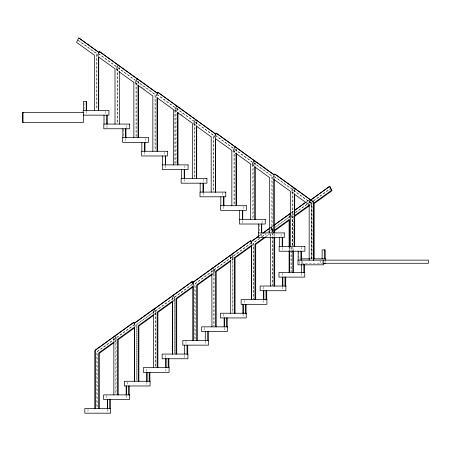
<?xml version="1.0" encoding="UTF-8"?>
<svg xmlns="http://www.w3.org/2000/svg" width="451" height="451" viewBox="0 0 451 451"><rect width="100%" height="100%" fill="white"/><g stroke="black" fill="none" stroke-linecap="round" stroke-linejoin="round"><path stroke-width="0.34" stroke-dasharray="2.25 1.69" d="M116.104 69.493L116.386 68.902M116.837 68.823L116.64 69.234L118.884 70.852M135.215 82.871L135.069 83.176L137.29 84.782M174.706 110.083L174.56 110.388L176.781 111.995M175.202 109.903L177.373 111.673M233.218 150.544L232.896 151.209L235.123 152.816M233.663 150.465L233.466 150.876L236.273 152.9M252.041 164.514L251.895 164.818L254.122 166.425M272.545 178.427L272.692 178.122M115.106 338.526L96.841 351.718L96.841 407.789M116.82 337.286L134.522 324.506M114.949 338.938L97.247 351.718L97.247 407.789M116.662 337.703L133.789 325.329M154.603 311.314L136.332 324.506L136.332 380.576M259.387 235.608L261.659 233.968M270.425 227.749L272.697 226.109M291.543 212.5L293.815 210.859M306.889 201.417L309.166 199.776M173.026 298.117L155.33 310.897L155.33 366.967M174.74 296.882L193.011 283.685M259.229 235.879L262.054 233.844M270.335 227.975L272.59 226.346M291.431 212.737L293.686 211.107M306.663 201.738L308.918 200.109L310.762 203.976M173.438 298.117L155.736 310.897L155.736 366.967M192.278 284.508L174.576 297.294L174.576 353.364M114.362 341.666L116.6 340.048L116.234 339.27M231.938 256.884L194.821 283.685L194.821 339.056M233.652 255.644L251.348 242.863M231.775 257.295L195.227 283.685L195.227 339.056M233.488 256.061L250.615 243.687M114.396 342.388L116.617 340.787M154.411 314.048L156.097 312.831L155.279 311.122M172.851 300.845L175.095 299.227L174.898 298.816M259.438 238.331L253.158 242.863L253.158 298.934M261.721 236.679L265.718 233.793M268.001 232.141L270.284 230.495M270.859 230.083L271.998 229.255M275.014 227.197L289.858 216.474M291.572 215.24L294.993 212.765M295.568 212.353L307.554 203.694M308.129 203.277L309.843 202.042M259.849 238.331L253.569 242.863L253.569 298.934M262.132 236.679L266.129 233.793M268.413 232.141L270.126 230.906M270.696 230.495L272.41 229.255M273.706 228.431L289.694 216.886M294.836 213.176L291.408 215.651L292.49 217.918L291.38 218.724M295.405 212.765L307.965 203.694M308.535 203.277L310.249 202.042M154.439 314.775L156.108 313.569M172.885 301.567L175.106 299.966M212.342 273.633L214.586 272.009L213.289 269.303M231.752 259.618L233.432 258.406M313.36 200.808L330.493 188.433M313.772 200.808L330.899 188.433M212.934 273.954L214.597 272.748M231.78 260.345L233.443 259.139M251.731 245.936L252.842 245.135L252.526 244.47M265.075 236.86L268.999 234.024M271.243 232.406L272.923 231.188M293.945 216.125L292.823 216.931L292.823 250.649M266.265 236.747L270.16 233.934M310.22 205.115L311.331 204.314L309.707 200.909M309.736 258.812L312.509 258.812M323.299 263.508L299.633 263.508L299.633 258.812M274.039 176.155L291.741 188.941M293.454 190.175L311.726 203.373L311.726 259.443M274.772 176.978L291.904 189.352M293.612 190.587L311.314 203.373L311.314 259.443M253.964 162.963L272.229 176.155L272.229 232.226M215.55 135.334L233.252 148.12M234.96 149.354L252.092 161.723M252.983 162.552L271.823 176.155L271.823 232.226M215.138 135.334L232.84 148.12M234.554 149.354L252.825 162.552M273.114 178.089L274.236 178.9M291.96 191.698L294.199 193.316M157.213 94.513L174.909 107.299M176.623 108.533L193.755 120.902M195.469 122.142L213.74 135.334M156.801 94.513L174.503 107.299M176.217 108.533L213.334 135.334L213.334 191.404M291.391 192.03L293.612 193.637M252.464 164.48L255.272 166.504M137.132 81.321L155.403 94.513L155.403 150.583M98.724 53.692L116.42 66.477M118.134 67.712L135.261 80.081M136.151 80.909L154.992 94.513L154.992 150.583M98.312 53.692L116.014 66.477M117.722 67.712L135.993 80.909M180.738 114.103L182.982 115.721M193.975 123.659L196.219 125.282M78.643 40.5L96.914 53.692L96.914 109.063M77.662 40.083L96.503 53.692L96.503 109.063M193.406 123.997L195.633 125.603M135.638 82.837L137.882 84.461M140.684 86.485L142.928 88.103M143.486 88.509L145.171 89.721M97.799 55.625L98.921 56.437M116.07 69.567L118.292 71.173M309.313 200.075L309.482 200.436M291.369 216.424L291.921 217.585M271.327 226.988L272.951 230.393M271.079 227.327L272.866 231.064M213.791 269.489L214.839 271.682M156.125 312.036L155.578 310.897L136.738 324.506L136.738 380.576M135.869 326.473L136.016 326.778M325.391 260.825L325.391 262.166M322.211 260.825L322.211 263.508M320.565 260.813L320.565 264.162M312.058 202.042L312.058 258.812M311.647 202.042L311.647 258.812M309.916 200.537L309.916 204.049M309.826 200.763L309.826 204.258M302.807 260.825L302.807 263.508M301.725 247.204L301.725 250.559M301.561 273.092L301.561 277.111M301.161 260.813L301.161 264.833M298.861 251.912L298.861 259.455M294.706 189.178L294.706 193.378M294.61 189.662L294.61 193.169M293.55 217.156L293.55 250.034M292.879 191.867L292.879 245.834M292.473 191.867L292.473 245.834M291.408 247.187L291.408 249.995M291.408 250.694L291.408 271.722M290.996 247.187L290.996 249.995M290.996 250.694L290.996 271.722M289.266 215.55L289.266 219.056M289.266 247.142L289.266 250.655M289.176 215.764L289.176 218.566M289.176 247.238L289.176 250.04M282.721 286.701L282.721 290.72M282.32 247.204L282.32 251.224M282.157 273.092L282.157 276.44M281.074 234.266L281.074 236.95M274.704 234.261L274.704 237.057M274.056 176.972L274.056 178.37M273.982 234.052L273.982 236.86M272.567 229.255L272.567 232.062M272.567 232.761L272.567 285.325M272.156 229.255L272.156 232.062M272.156 232.761L272.156 285.325M270.425 234.069L270.425 236.876M270.335 234.266L270.335 237.068M263.722 300.304L263.722 304.329M263.316 286.701L263.316 290.049M262.07 220.663L262.07 223.341M261.67 234.266L261.67 237.621M259.37 224.699L259.37 232.242M255.057 162.664L255.057 166.16M254.962 162.445L254.962 165.957M253.231 163.95L253.231 218.617M252.825 164.654L252.825 218.617M244.318 300.304L244.318 302.987M243.23 206.383L243.23 209.738M243.072 313.913L243.072 317.932M242.672 220.663L242.672 224.012M236.211 149.055L236.211 152.556M236.121 148.841L236.121 153.052M234.39 150.346L234.39 204.314M233.984 150.346L233.984 204.314M232.919 256.472L232.919 312.543M232.507 257.871L232.507 312.543M230.777 256.371L230.777 259.178M230.686 256.585L230.686 259.387M224.232 327.522L224.232 331.541M223.826 206.383L223.826 210.403M223.668 313.913L223.668 316.596M222.58 192.774L222.58 196.129M215.567 136.151L215.567 138.248M215.471 136.636L215.471 138.04M214.073 270.076L214.073 326.146M213.74 136.039L213.74 191.404M213.667 270.076L213.667 326.146M211.936 269.974L211.846 273.689M205.385 341.125L205.385 345.15M204.827 327.522L204.827 330.871M203.734 179.171L203.734 181.849M203.175 192.774L203.175 196.799M196.715 121.843L196.715 125.339M196.625 121.623L196.625 125.136M194.894 123.129L194.894 177.795M194.488 123.828L194.488 177.795M185.981 341.125L185.981 344.479M184.893 165.562L184.893 168.246M184.735 355.405L184.735 358.754M184.329 179.171L184.329 183.191M177.874 108.234L177.874 111.735M177.784 108.02L177.784 111.527M176.053 109.52L176.053 164.192M175.642 110.224L175.642 164.192M174.233 110.106L174.233 164.192M174.171 297.294L174.171 353.364M172.44 297.192L172.44 300.699M172.35 297.406L172.35 300.208M165.895 369.014L165.895 372.363M165.489 165.562L165.489 169.582M165.331 355.405L165.331 358.083M164.243 151.953L164.243 155.307M153.599 310.795L153.599 313.608M153.503 310.316L153.503 313.112M146.891 381.946L146.891 385.971M146.49 369.014L146.49 371.692M145.245 138.35L145.245 141.699M144.839 151.953L144.839 155.978M138.226 81.022L138.226 84.517M138.136 81.507L138.136 84.314M136.405 83.007L136.405 136.974M135.993 83.007L135.993 136.974M127.492 381.946L127.492 385.301M126.404 125.412L126.404 128.095M126.246 395.555L126.246 399.575M125.84 138.35L125.84 142.369M123.54 129.448L123.54 136.991M119.295 67.199L119.385 70.914M117.564 68.699L117.564 123.371M117.153 68.699L117.153 123.371M116.087 338.115L116.087 394.185M115.681 339.513L115.681 394.185M113.951 338.013L113.951 340.821M113.855 338.227L113.855 341.029M107.4 409.164L107.4 413.184M107 125.412L107 128.761M106.842 395.555L106.842 398.239M105.754 111.132L105.754 114.486M98.735 54.509L98.735 56.606M87.996 409.164L87.996 411.842M86.35 111.132L86.35 115.157M84.049 102.918L84.049 109.091"/><path stroke-width="0.68" d="M97.546 55.298L99.395 51.425L157.224 93.233M99.276 52.536L99.643 51.758L138.226 79.624M116.612 68.434L118.235 65.029M135.385 82.51L137.239 78.637L157.134 93.007M156.035 96.119L157.884 92.246L215.471 133.829M157.788 93.301L158.132 92.579L215.567 134.054M175.101 109.255L176.73 105.85M193.721 123.332L195.576 119.459M214.372 136.941L216.226 133.068L254.962 161.041M216.102 134.178L216.474 133.4L255.057 161.266M233.438 150.076L235.067 146.671M252.216 164.153L254.065 160.28L273.966 174.65M254.24 160.765L274.056 174.875M272.866 177.762L274.715 173.889L313.456 201.862L313.456 260.142M274.766 174.633L274.963 174.221L313.546 202.087L313.546 260.142M291.932 190.897L293.556 187.492M134.601 323.001L154.496 308.631L154.811 309.296M134.505 323.226L192.335 281.418L193.141 283.098M153.503 309.617L192.087 281.751L193.738 285.207M193.09 282.179L250.677 240.597L251.478 242.277M251.427 241.358L258.818 236.02M262.798 233.144L270.188 227.811M273.836 225.286L290.405 213.323M294.385 210.448L305.755 202.24M258.665 236.285L251.337 241.584L251.337 242.982M263.181 233.026L269.946 228.138M274.281 225.122L290.867 213.143M294.249 210.702L306.099 202.149M113.799 342.072L98.662 353.003L98.662 408.493M134.325 327.251L117.502 339.394L117.502 394.884M310.485 200.126L329.816 186.167L331.981 190.705L314.2 203.548L314.2 258.812M310.389 200.351L329.568 186.505L331.412 190.367L313.473 203.328M113.838 342.794L99.389 353.229L99.389 408.493M134.347 327.978L118.23 339.62L118.23 394.884M153.289 314.854L138.153 325.791L138.153 381.275M172.288 301.251L157.151 312.182L157.151 367.672M193.372 286.024L175.991 298.573L175.991 354.063M153.329 315.576L138.88 326.011L138.88 381.275M172.327 301.967L157.878 312.408L157.878 367.672M192.836 287.157L176.719 298.799L176.719 354.063M211.784 274.033L196.642 284.97L196.642 340.454M230.63 260.43L215.488 271.361L215.488 326.851M251.151 245.609L234.328 257.752L234.328 313.242M212.376 274.355L197.369 285.19L197.369 340.454M230.111 261.552L216.215 271.587L216.215 326.851M251.173 246.336L235.056 257.978L235.056 313.242M264.511 237.265L254.978 244.149L254.978 299.633M273.982 230.54L289.119 219.609M294.503 215.719L309.64 204.788M265.154 237.547L255.706 244.369L255.706 299.633M289.159 220.325L274.704 230.765L274.704 232.863M294.103 216.756L309.668 205.515M83.17 115.157L108.928 115.157L108.928 110.461L83.17 110.461L83.17 112.474M301.026 258.812L309.736 258.812M313.124 258.812L325.391 258.812L325.391 260.154M323.739 263.271L428.45 263.271L428.45 260.142L297.981 260.142L297.981 264.833L323.739 264.833L323.739 260.142M323.299 263.508L325.391 263.508M98.645 52.186L78.745 37.816L76.58 42.355L94.366 55.197L94.366 110.461M78.993 38.155L98.735 52.412M273.661 179.227L290.331 191.269L290.331 246.534M294.165 194.037L309.172 204.878L309.172 260.142M254.674 166.825L269.681 177.66L269.681 232.925M215.725 138.807L231.842 150.448L231.842 205.712M235.676 153.216L250.683 164.057L250.683 219.321M156.83 97.585L173.505 109.627L173.505 164.891M177.339 112.395L192.346 123.236L192.346 178.5M196.185 126.004L211.192 136.839L211.192 192.103M137.848 85.183L152.855 96.018L152.855 151.282M98.893 57.164L115.011 68.806L115.011 124.07M118.85 71.574L133.857 82.415L133.857 137.679M290.326 213.379L290.641 214.045M290.078 213.718L290.63 214.873M252.075 244.386L250.429 240.93L193 282.405L193 283.803M231.831 254.201L231.977 254.505M231.583 254.539L233.06 257.628M212.985 267.809L213.131 268.114M212.737 268.148L213.081 268.869M173.494 295.022L173.815 295.687M173.246 295.36L174.509 298.004M154.248 308.969L155.031 310.609M134.652 323.919L133.846 322.24L95.105 350.213L95.105 408.493M135.249 326.028L133.597 322.572L95.014 350.438L95.014 408.493M115.005 335.843L115.152 336.147M114.757 336.181L116.02 338.825M325.205 258.812L325.205 249.899L322.127 249.899L322.127 258.812M324.511 249.899L324.511 258.812M304.555 264.19L304.555 272.421M303.861 264.19L303.861 272.421M301.477 264.19L301.477 272.421M301.245 251.224L301.245 260.142M301.026 251.224L301.026 260.142M298.167 251.224L298.167 260.142M294.706 194.077L294.706 246.534M294.61 193.874L294.61 246.534M293.55 250.733L293.55 272.421M292.823 250.649L292.823 272.421M289.266 220.46L289.266 247.142M289.266 250.655L289.266 272.421M289.176 219.265L289.176 247.238M289.176 250.739L289.176 272.421M285.714 277.111L285.714 286.03M285.021 277.111L285.021 286.03M282.85 277.111L282.85 286.03M282.636 277.111L282.636 286.03M282.405 237.621L282.405 246.534M282.185 237.621L282.185 246.534M279.321 237.621L279.321 246.534M274.704 237.762L274.704 286.03M274.056 179.769L274.056 232.925M273.966 179.566L273.966 232.925M273.982 237.564L273.982 286.03M270.335 237.767L270.335 286.03M266.716 290.72L266.716 299.633M266.022 290.72L266.022 299.633M263.852 290.72L263.852 299.633M263.632 290.72L263.632 299.633M261.755 224.012L261.755 232.925M261.535 224.012L261.535 232.925M258.677 224.012L258.677 232.925M255.057 166.864L255.057 219.321M254.962 166.661L254.962 219.321M251.427 246.274L251.427 299.633M251.337 245.079L251.337 299.633M246.066 304.329L246.066 313.242M245.372 304.329L245.372 313.242M243.202 304.329L243.202 313.242M242.988 304.329L242.988 313.242M242.756 210.403L242.756 219.321M242.537 210.403L242.537 219.321M239.673 210.403L239.673 219.321M236.211 153.255L236.211 205.712M236.121 153.052L236.121 205.712M230.686 260.086L230.686 313.242M227.225 317.932L227.225 326.851M226.526 317.932L226.526 326.851M224.361 317.932L224.361 326.851M224.141 317.932L224.141 326.851M223.916 196.799L223.916 205.712M223.696 196.799L223.696 205.712M220.832 196.799L220.832 205.712M215.567 138.947L215.567 192.103M215.471 138.745L215.471 192.103M211.846 273.689L211.936 326.851M208.379 331.541L208.379 340.454M207.68 331.541L207.68 340.454M205.295 331.541L205.295 340.454M203.266 183.191L203.266 192.103M203.046 183.191L203.046 192.103M200.182 183.191L200.182 192.103M196.715 126.043L196.715 178.5M196.625 125.84L196.625 178.5M193.09 287.095L193.09 340.454M193 285.9L193 340.454M187.729 345.15L187.729 354.063M187.03 345.15L187.03 354.063M184.645 345.15L184.645 354.063M184.42 169.582L184.42 178.5M184.2 169.582L184.2 178.5M181.336 169.582L181.336 178.5M177.874 112.434L177.874 164.891M177.784 112.231L177.784 164.891M172.44 302.102L172.44 354.063M172.35 300.907L172.35 354.063M168.888 358.754L168.888 367.672M168.189 358.754L168.189 367.672M166.024 358.754L166.024 367.672M165.805 358.754L165.805 367.672M165.579 155.978L165.579 164.891M165.359 155.978L165.359 164.891M162.495 155.978L162.495 164.891M157.224 98.126L157.224 151.282M157.134 97.923L157.134 151.282M153.503 313.811L153.503 367.672M149.89 372.363L149.89 381.275M149.191 372.363L149.191 381.275M147.026 372.363L147.026 381.275M146.806 372.363L146.806 381.275M144.929 142.369L144.929 151.282M144.709 142.369L144.709 151.282M141.845 142.369L141.845 151.282M138.226 85.222L138.226 137.679M138.136 85.019L138.136 137.679M134.601 327.916L134.601 381.275M134.505 326.721L134.505 381.275M129.24 385.971L129.24 394.884M128.541 385.971L128.541 394.884M126.376 385.971L126.376 394.884M126.156 385.971L126.156 394.884M125.93 128.761L125.93 137.679M125.711 128.761L125.711 137.679M122.847 128.761L122.847 137.679M119.295 71.41L119.385 124.07M113.855 341.728L113.855 394.884M110.394 399.575L110.394 408.493M109.7 399.575L109.7 408.493M107.535 399.575L107.535 408.493M107.315 399.575L107.315 408.493M107.084 115.157L107.084 124.07M106.864 115.157L106.864 124.07M104.006 115.157L104.006 124.07M98.735 57.305L98.735 110.461M98.645 57.102L98.645 110.461M86.434 110.461L86.434 101.548L83.356 101.548L83.356 110.461M86.22 101.548L86.22 110.461M23.04 112.406L23.04 122.435M83.407 112.406L22.55 112.406L22.55 122.435L83.407 122.435L83.407 112.406M129.578 124.07L103.82 124.07L103.82 128.761L129.578 128.761L129.578 124.07M148.424 137.679L122.666 137.679L122.666 142.369L148.424 142.369L148.424 137.679M167.422 151.282L141.665 151.282L141.665 155.978L167.422 155.978L167.422 151.282M188.073 164.891L162.315 164.891L162.315 169.582L188.073 169.582L188.073 164.891M206.913 178.5L181.155 178.5L181.155 183.191L206.913 183.191L206.913 178.5M225.759 192.103L200.002 192.103L200.002 196.799L225.759 196.799L225.759 192.103M246.409 205.712L220.652 205.712L220.652 210.403L246.409 210.403L246.409 205.712M265.25 219.321L239.492 219.321L239.492 224.012L265.25 224.012L265.25 219.321M284.248 232.925L258.491 232.925L258.491 237.621L284.248 237.621L284.248 232.925M304.899 246.534L279.141 246.534L279.141 251.224L304.899 251.224L304.899 246.534M304.741 272.421L278.983 272.421L278.983 277.111L304.741 277.111L304.741 272.421M285.9 286.03L260.137 286.03L260.137 290.72L285.9 290.72L285.9 286.03M266.896 299.633L241.138 299.633L241.138 304.329L266.896 304.329L266.896 299.633M246.252 313.242L220.488 313.242L220.488 317.932L246.252 317.932L246.252 313.242M227.405 326.851L201.648 326.851L201.648 331.541L227.405 331.541L227.405 326.851M208.559 340.454L182.802 340.454L182.802 345.15L208.559 345.15L208.559 340.454M187.909 354.063L162.151 354.063L162.151 358.754L187.909 358.754L187.909 354.063M169.069 367.672L143.311 367.672L143.311 372.363L169.069 372.363L169.069 367.672M150.07 381.275L124.313 381.275L124.313 385.971L150.07 385.971L150.07 381.275M129.42 394.884L103.662 394.884L103.662 399.575L129.42 399.575L129.42 394.884M110.58 408.493L84.822 408.493L84.822 413.184L110.58 413.184L110.58 408.493"/></g></svg>
